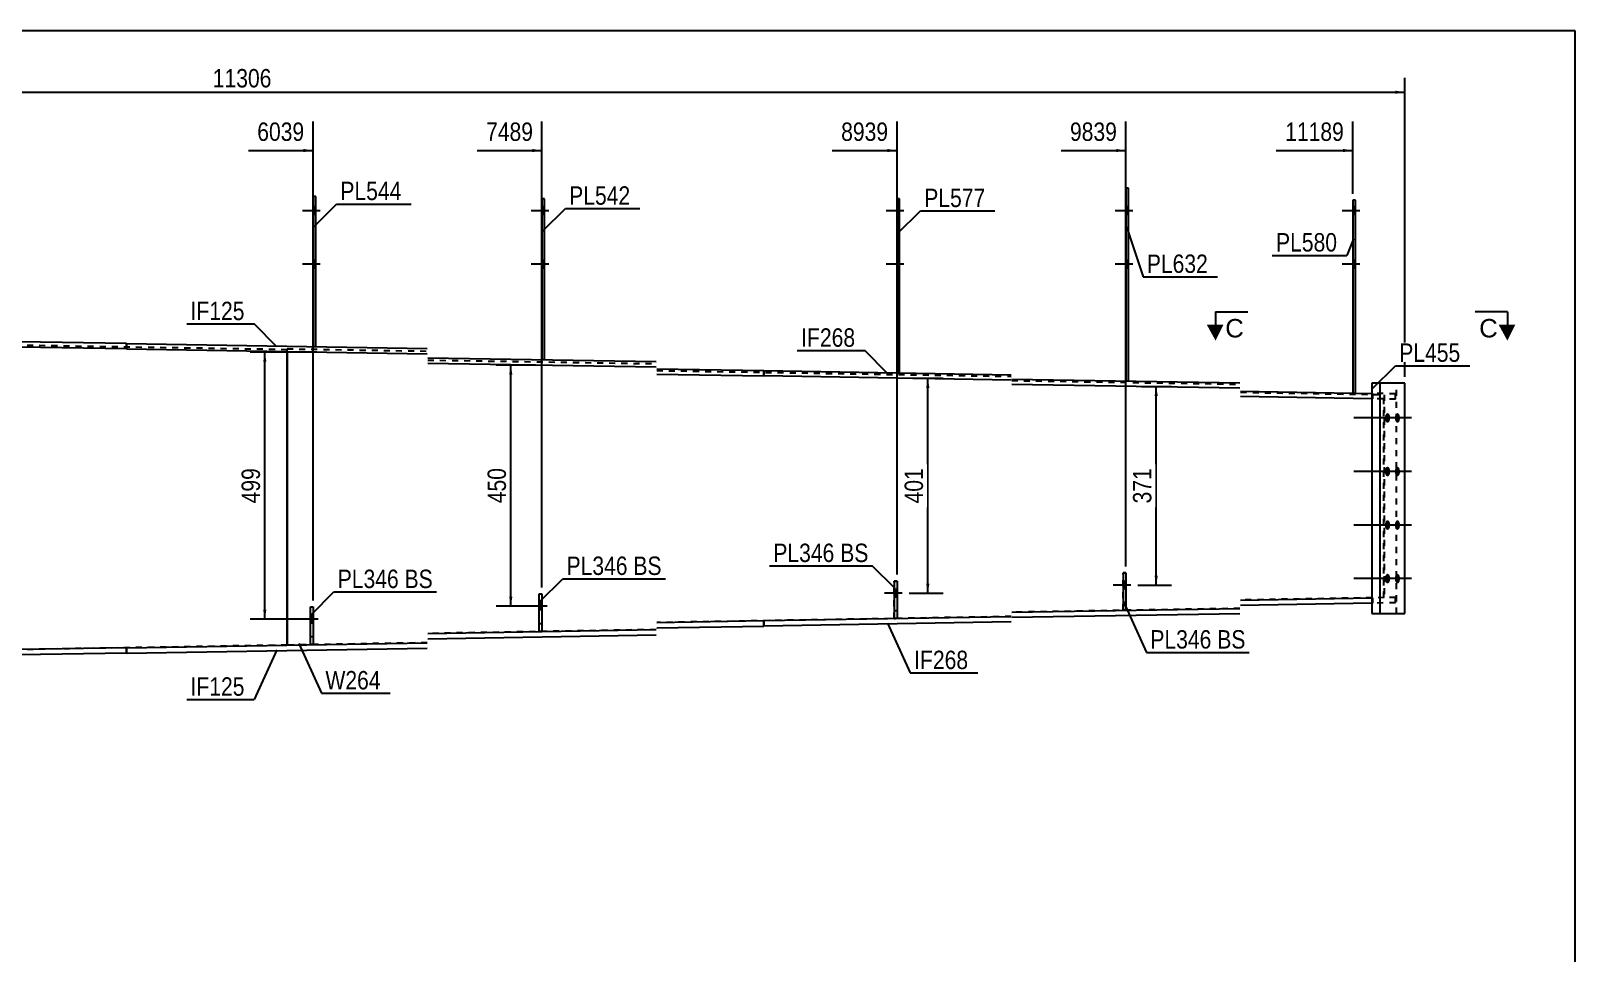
# Model space of a CAD drawing. Header units: millimetres. Extents: x -276 to 137, y -180 to 107.
# Drawn here: x -103.2 to 137, y -36 to 107.5 of the extents above; entities that cross this region are included whole.
import ezdxf

# ---------------------------------------------------------------- set-up
doc = ezdxf.new("R2010")
doc.units = ezdxf.units.MM
doc.linetypes.add('DXK_LINE_DOT1', pattern=[1.8814, 0.9407, -0.9407])
doc.linetypes.add('DXK_LINE_DOT2', pattern=[3.9198, 1.9599, -1.9599])
doc.styles.add('Arial', font='ARIAL.TTF', dxfattribs={"height": 0.2})
doc.styles.add('Arial Narrow', font='ARIALN.TTF', dxfattribs={"height": 0.2})

# ---------------------------------------------------------------- blocks, each defined once
blk = doc.blocks.new('Unknown-622945119-1210')
at = {"color": 5, "linetype": 'Continuous'}
for p, q in [((137.01, 107.46), (-272.99, 107.46)), ((137.01, -179.54), (137.01, 107.46))]:
    blk.add_line(p, q, dxfattribs=at)
blk = doc.blocks.new('Part-622945119-2119 - 1968')
at = {"color": 2, "linetype": 'Continuous'}
for p, q in [((84.96, 18.9), (105.36, 19.24)), ((49.36, 17), (84.86, 17.6)), ((105.36, 18.41), (84.96, 18.07)), ((10.79, 15.69), (49.26, 16.33)), ((10.8, 14.85), (10.79, 15.69)), ((49.26, 15.5), (10.8, 14.85)), ((84.86, 16.76), (49.36, 16.17))]:
    blk.add_line(p, q, dxfattribs=at)
at = {"color": 7, "linetype": 'DXK_LINE_DOT1'}
for p, q in [((105.52, 18.41), (105.52, 19.25)), ((109.05, 19.31), (107.32, 19.28)), ((109.05, 18.47), (109.05, 19.31)), ((109.05, 18.47), (105.36, 18.41))]:
    blk.add_line(p, q, dxfattribs=at)
blk = doc.blocks.new('Part-622945119-2033 - 1968')
at = {"color": 2, "linetype": 'Continuous'}
for p, q in [((110.52, 52.65), (105.36, 52.65)), ((105.36, 52.65), (105.36, 16.81)), ((106.67, 16.81), (106.67, 52.65)), ((110.52, 16.81), (110.52, 52.65)), ((105.36, 16.81), (110.52, 16.81))]:
    blk.add_line(p, q, dxfattribs=at)
at = {"color": 7, "linetype": 'DXK_LINE_DOT1'}
blk.add_line((109.21, 16.81), (109.21, 52.65), dxfattribs=at)
blk = doc.blocks.new('Part-622945119-2070 - 1968')
at = {"color": 7, "linetype": 'DXK_LINE_DOT1'}
for p, q in [((-63.38, 57.57), (-63.38, 57.99)), ((-63.38, 57.99), (-41.58, 57.63)), ((-41.48, 56.24), (-5.98, 55.67)), ((-5.88, 54.6), (49.26, 53.7)), ((49.36, 53.05), (84.86, 52.48)), ((84.96, 51.22), (107.32, 50.85)), ((107.25, 19.28), (107.25, 50.85)), ((107.32, 50.85), (107.32, 19.28)), ((107.32, 19.28), (84.96, 18.9)), ((84.86, 17.6), (49.36, 17)), ((49.26, 16.33), (-5.88, 15.4)), ((-41.58, 12.26), (-63.38, 11.89)), ((-5.98, 14.3), (-41.48, 13.7))]:
    blk.add_line(p, q, dxfattribs=at)
at = {"color": 2, "linetype": 'Continuous'}
blk.add_line((-63.38, 57.57), (-63.38, 11.89), dxfattribs=at)
blk = doc.blocks.new('Part-622945119-2092 - 1968')
at = {"color": 2, "linetype": 'Continuous'}
for p, q in [((-105.15, 10.22), (-140.65, 9.63)), ((-88.38, 11.47), (-105.05, 11.19)), ((-88.37, 10.64), (-105.05, 10.36)), ((-88.37, 10.64), (-88.38, 11.47)), ((-140.75, 8.19), (-176.25, 7.59)), ((-140.75, 7.35), (-176.25, 6.76)), ((-105.15, 9.39), (-140.65, 8.79)), ((-176.35, 6.15), (-211.85, 5.55)), ((-176.35, 5.32), (-211.85, 4.72)), ((-211.95, 4.11), (-249.58, 3.48)), ((-249.58, 3.48), (-249.57, 2.65)), ((-211.95, 3.28), (-249.57, 2.65))]:
    blk.add_line(p, q, dxfattribs=at)
blk = doc.blocks.new('Part-622945119-2114 - 1968')
at = {"color": 2, "linetype": 'Continuous'}
for p, q in [((-5.88, 15.4), (10.79, 15.69)), ((-5.88, 14.57), (10.8, 14.85)), ((10.79, 15.69), (10.8, 14.85)), ((-88.38, 11.47), (-41.58, 12.26)), ((-41.48, 13.7), (-5.98, 14.3)), ((-41.48, 12.87), (-5.98, 13.46)), ((-88.38, 11.47), (-88.37, 10.64)), ((-88.37, 10.64), (-41.58, 11.43))]:
    blk.add_line(p, q, dxfattribs=at)
blk = doc.blocks.new('Bolt-622945119-11147 - 1968')
at = {"color": 3, "linetype": 'DXK_LINE_DOT2'}
for p, q in [((32.3, 19.95), (29.55, 19.95)), ((31.51, 20.53), (31.09, 20.53)), ((31.51, 19.36), (31.09, 19.36))]:
    blk.add_line(p, q, dxfattribs=at)
blk = doc.blocks.new('Part-622945119-2260 - 1968')
at = {"color": 2, "linetype": 'Continuous'}
for p, q in [((102.83, 81.11), (102.41, 81.11)), ((102.41, 81.11), (102.41, 51.11)), ((102.83, 51.11), (102.83, 81.11)), ((102.41, 51.11), (102.83, 51.11))]:
    blk.add_line(p, q, dxfattribs=at)
blk = doc.blocks.new('Bolt-622945119-11150 - 1968')
at = {"linetype": 'Continuous'}
blk.add_hatch(color=3, dxfattribs=at).paths.add_polyline_path([(31.51, 19.36), (31.51, 20.53), (31.09, 20.53), (31.09, 19.36)])
at = {"color": 3, "linetype": 'Continuous'}
for p, q in [((32.3, 19.95), (29.55, 19.95)), ((31.51, 20.53), (31.09, 20.53)), ((31.51, 19.36), (31.09, 19.36))]:
    blk.add_line(p, q, dxfattribs=at)
blk = doc.blocks.new('Part-622945119-11086 - 1968')
at = {"color": 2, "linetype": 'Continuous'}
for p, q in [((-249.57, 66.81), (-249.58, 65.98)), ((-211.95, 65.35), (-249.58, 65.98)), ((-211.95, 66.18), (-249.57, 66.81)), ((-176.35, 64.14), (-211.85, 64.74)), ((-176.35, 63.31), (-211.85, 63.91)), ((-140.75, 62.11), (-176.25, 62.7)), ((-140.75, 61.27), (-176.25, 61.87)), ((-105.15, 60.07), (-140.65, 60.67)), ((-105.15, 59.24), (-140.65, 59.83)), ((-88.37, 58.82), (-105.05, 59.1)), ((-88.38, 57.99), (-105.05, 58.27)), ((-88.38, 57.99), (-88.37, 58.82))]:
    blk.add_line(p, q, dxfattribs=at)
blk = doc.blocks.new('Part-622945119-2275 - 1968')
at = {"color": 2, "linetype": 'Continuous'}
for p, q in [((31.92, 81.35), (31.51, 81.35)), ((31.51, 81.35), (31.51, 54.27)), ((31.92, 54.27), (31.92, 81.35)), ((31.51, 54.27), (31.92, 54.27))]:
    blk.add_line(p, q, dxfattribs=at)
blk = doc.blocks.new('Part-622945119-11095 - 1968')
at = {"color": 7, "linetype": 'DXK_LINE_DOT1'}
for p, q in [((31.09, 16.03), (31.09, 21.86)), ((31.09, 21.86), (31.51, 21.86)), ((31.51, 21.86), (31.51, 16.03)), ((31.09, 17.28), (31.51, 17.28)), ((31.51, 16.03), (31.09, 16.03))]:
    blk.add_line(p, q, dxfattribs=at)
blk = doc.blocks.new('Part-622945119-2290 - 1968')
at = {"color": 2, "linetype": 'Continuous'}
for p, q in [((-23.31, 81.3), (-23.73, 81.3)), ((-23.73, 81.3), (-23.73, 56.3)), ((-23.31, 56.3), (-23.31, 81.3)), ((-23.73, 56.3), (-23.31, 56.3))]:
    blk.add_line(p, q, dxfattribs=at)
blk = doc.blocks.new('Part-622945119-2316 - 1968')
at = {"color": 7, "linetype": 'DXK_LINE_DOT1'}
for p, q in [((-211.95, 65.37), (-249.58, 65.98)), ((-249.58, 65.98), (-249.58, 3.48)), ((-176.35, 63.4), (-211.85, 63.98)), ((-140.75, 61.43), (-176.25, 62.01)), ((-105.15, 59.46), (-140.65, 60.04)), ((-63.38, 57.85), (-105.05, 58.53)), ((-105.15, 10.22), (-140.65, 9.63)), ((-63.38, 11.89), (-105.05, 11.19)), ((-140.75, 8.19), (-176.25, 7.59)), ((-176.35, 6.15), (-211.85, 5.55)), ((-211.95, 4.11), (-249.58, 3.48))]:
    blk.add_line(p, q, dxfattribs=at)
at = {"color": 2, "linetype": 'Continuous'}
blk.add_line((-63.38, 11.89), (-63.38, 57.57), dxfattribs=at)
blk = doc.blocks.new('Bolt-622945119-2317 - 1968')
at = {"linetype": 'Continuous'}
for points in [[(107.41, 47.23), (107.42, 47.39), (107.44, 47.53), (107.49, 47.67), (107.55, 47.79), (107.62, 47.88), (107.7, 47.94), (107.78, 47.98), (107.87, 47.98), (107.95, 47.94), (108.03, 47.88), (108.11, 47.79), (108.16, 47.67), (108.21, 47.53), (108.23, 47.39), (108.24, 47.23), (108.23, 47.07), (108.21, 46.92), (108.16, 46.79), (108.11, 46.67), (108.03, 46.58), (107.95, 46.52), (107.87, 46.48), (107.78, 46.48), (107.7, 46.52), (107.62, 46.58), (107.55, 46.67), (107.49, 46.79), (107.44, 46.92), (107.42, 47.07)], [(108.96, 47.23), (108.97, 47.39), (109, 47.53), (109.04, 47.67), (109.1, 47.79), (109.16, 47.88), (109.24, 47.94), (109.32, 47.98), (109.41, 47.98), (109.49, 47.94), (109.56, 47.88), (109.63, 47.79), (109.69, 47.67), (109.73, 47.53), (109.75, 47.39), (109.76, 47.23), (109.75, 47.07), (109.73, 46.92), (109.69, 46.79), (109.63, 46.67), (109.56, 46.58), (109.49, 46.52), (109.41, 46.48), (109.32, 46.48), (109.24, 46.52), (109.16, 46.58), (109.1, 46.67), (109.04, 46.79), (109, 46.92), (108.97, 47.07)], [(107.41, 38.9), (107.42, 39.05), (107.44, 39.2), (107.49, 39.34), (107.55, 39.45), (107.62, 39.55), (107.7, 39.61), (107.78, 39.64), (107.87, 39.64), (107.95, 39.61), (108.03, 39.55), (108.11, 39.45), (108.16, 39.34), (108.21, 39.2), (108.23, 39.05), (108.24, 38.9), (108.23, 38.74), (108.21, 38.59), (108.16, 38.46), (108.11, 38.34), (108.03, 38.25), (107.95, 38.18), (107.87, 38.15), (107.78, 38.15), (107.7, 38.18), (107.62, 38.25), (107.55, 38.34), (107.49, 38.46), (107.44, 38.59), (107.42, 38.74)], [(108.96, 38.9), (108.97, 39.05), (109, 39.2), (109.04, 39.34), (109.1, 39.45), (109.16, 39.55), (109.24, 39.61), (109.32, 39.64), (109.41, 39.64), (109.49, 39.61), (109.56, 39.55), (109.63, 39.45), (109.69, 39.34), (109.73, 39.2), (109.75, 39.05), (109.76, 38.9), (109.75, 38.74), (109.73, 38.59), (109.69, 38.46), (109.63, 38.34), (109.56, 38.25), (109.49, 38.18), (109.41, 38.15), (109.32, 38.15), (109.24, 38.18), (109.16, 38.25), (109.1, 38.34), (109.04, 38.46), (109, 38.59), (108.97, 38.74)], [(107.41, 30.56), (107.42, 30.72), (107.44, 30.87), (107.49, 31), (107.55, 31.12), (107.62, 31.21), (107.7, 31.28), (107.78, 31.31), (107.87, 31.31), (107.95, 31.28), (108.03, 31.21), (108.11, 31.12), (108.16, 31), (108.21, 30.87), (108.23, 30.72), (108.24, 30.56), (108.23, 30.41), (108.21, 30.26), (108.16, 30.12), (108.11, 30.01), (108.03, 29.91), (107.95, 29.85), (107.87, 29.82), (107.78, 29.82), (107.7, 29.85), (107.62, 29.91), (107.55, 30.01), (107.49, 30.12), (107.44, 30.26), (107.42, 30.41)], [(108.96, 30.56), (108.97, 30.72), (109, 30.87), (109.04, 31), (109.1, 31.12), (109.16, 31.21), (109.24, 31.28), (109.32, 31.31), (109.41, 31.31), (109.49, 31.28), (109.56, 31.21), (109.63, 31.12), (109.69, 31), (109.73, 30.87), (109.75, 30.72), (109.76, 30.56), (109.75, 30.41), (109.73, 30.26), (109.69, 30.12), (109.63, 30.01), (109.56, 29.91), (109.49, 29.85), (109.41, 29.82), (109.32, 29.82), (109.24, 29.85), (109.16, 29.91), (109.1, 30.01), (109.04, 30.12), (109, 30.26), (108.97, 30.41)], [(107.41, 22.23), (107.42, 22.39), (107.44, 22.53), (107.49, 22.67), (107.55, 22.79), (107.62, 22.88), (107.7, 22.94), (107.78, 22.98), (107.87, 22.98), (107.95, 22.94), (108.03, 22.88), (108.11, 22.79), (108.16, 22.67), (108.21, 22.53), (108.23, 22.39), (108.24, 22.23), (108.23, 22.07), (108.21, 21.92), (108.16, 21.79), (108.11, 21.67), (108.03, 21.58), (107.95, 21.52), (107.87, 21.48), (107.78, 21.48), (107.7, 21.52), (107.62, 21.58), (107.55, 21.67), (107.49, 21.79), (107.44, 21.92), (107.42, 22.07)], [(108.96, 22.23), (108.97, 22.39), (109, 22.53), (109.04, 22.67), (109.1, 22.79), (109.16, 22.88), (109.24, 22.94), (109.32, 22.98), (109.41, 22.98), (109.49, 22.94), (109.56, 22.88), (109.63, 22.79), (109.69, 22.67), (109.73, 22.53), (109.75, 22.39), (109.76, 22.23), (109.75, 22.07), (109.73, 21.92), (109.69, 21.79), (109.63, 21.67), (109.56, 21.58), (109.49, 21.52), (109.41, 21.48), (109.32, 21.48), (109.24, 21.52), (109.16, 21.58), (109.1, 21.67), (109.04, 21.79), (109, 21.92), (108.97, 22.07)]]:
    blk.add_hatch(color=3, dxfattribs=at).paths.add_polyline_path(points)
at = {"color": 3, "linetype": 'Continuous'}
for p, q in [((110.02, 47.23), (102.58, 47.23)), ((111.55, 47.23), (104.12, 47.23)), ((110.02, 38.9), (102.58, 38.9)), ((111.55, 38.9), (104.12, 38.9)), ((110.02, 30.56), (102.58, 30.56)), ((111.55, 30.56), (104.12, 30.56)), ((110.02, 22.23), (102.58, 22.23)), ((111.55, 22.23), (104.12, 22.23))]:
    blk.add_line(p, q, dxfattribs=at)
blk = doc.blocks.new('Bolt-622945119-2334 - 1968')
at = {"linetype": 'Continuous'}
for points in [[(102.83, 78.9), (102.83, 80.06), (102.41, 80.06), (102.41, 78.9)], [(102.83, 78.9), (102.83, 80.06), (102.41, 80.06), (102.41, 78.9)], [(102.83, 70.56), (102.83, 71.73), (102.41, 71.73), (102.41, 70.56)], [(102.83, 70.56), (102.83, 71.73), (102.41, 71.73), (102.41, 70.56)]]:
    blk.add_hatch(color=3, dxfattribs=at).paths.add_polyline_path(points)
at = {"color": 3, "linetype": 'Continuous'}
for p, q in [((103.5, 79.48), (100.75, 79.48)), ((103.5, 79.48), (100.75, 79.48)), ((102.83, 80.06), (102.41, 80.06)), ((102.83, 80.06), (102.41, 80.06)), ((102.83, 78.9), (102.41, 78.9)), ((102.83, 78.9), (102.41, 78.9)), ((103.5, 71.15), (100.75, 71.15)), ((103.5, 71.15), (100.75, 71.15)), ((102.83, 71.73), (102.41, 71.73)), ((102.83, 71.73), (102.41, 71.73)), ((102.83, 70.56), (102.41, 70.56)), ((102.83, 70.56), (102.41, 70.56))]:
    blk.add_line(p, q, dxfattribs=at)
blk = doc.blocks.new('Part-622945119-11125 - 1968')
at = {"color": 7, "linetype": 'DXK_LINE_DOT1'}
for p, q in [((-24.15, 14.02), (-24.15, 19.85)), ((-24.15, 19.85), (-23.73, 19.85)), ((-23.73, 19.85), (-23.73, 14.02)), ((-24.15, 15.27), (-23.73, 15.27)), ((-23.73, 14.02), (-24.15, 14.02))]:
    blk.add_line(p, q, dxfattribs=at)
blk = doc.blocks.new('Part-622945119-11087 - 1968')
at = {"color": 2, "linetype": 'Continuous'}
for p, q in [((-88.37, 58.82), (-88.38, 57.99)), ((-88.38, 57.99), (-41.58, 57.2)), ((-88.37, 58.82), (-41.58, 58.03)), ((-41.48, 56.59), (-5.98, 56)), ((-41.48, 55.76), (-5.98, 55.16)), ((-5.88, 54.89), (10.8, 54.61)), ((-5.88, 54.05), (10.79, 53.77)), ((10.8, 54.61), (10.79, 53.77))]:
    blk.add_line(p, q, dxfattribs=at)
blk = doc.blocks.new('Part-622945119-11088 - 1968')
at = {"color": 2, "linetype": 'Continuous'}
for p, q in [((10.79, 53.77), (10.8, 54.61)), ((49.26, 53.13), (10.79, 53.77)), ((10.8, 54.61), (49.26, 53.96)), ((49.36, 53.29), (84.86, 52.69)), ((84.86, 51.86), (49.36, 52.46)), ((84.96, 51.39), (105.36, 51.05)), ((105.36, 50.21), (84.96, 50.56))]:
    blk.add_line(p, q, dxfattribs=at)
at = {"color": 7, "linetype": 'DXK_LINE_DOT1'}
for p, q in [((109.05, 50.99), (105.36, 51.05)), ((105.52, 50.21), (105.52, 51.05)), ((109.05, 50.15), (109.05, 50.99)), ((109.05, 50.15), (105.36, 50.21))]:
    blk.add_line(p, q, dxfattribs=at)
blk = doc.blocks.new('Part-622945119-11098 - 1968')
at = {"color": 2, "linetype": 'Continuous'}
for p, q in [((31.09, 21.86), (31.09, 16.03)), ((31.51, 21.86), (31.09, 21.86)), ((31.51, 21.86), (31.51, 16.03)), ((31.09, 16.03), (31.29, 16.03))]:
    blk.add_line(p, q, dxfattribs=at)
at = {"color": 7, "linetype": 'DXK_LINE_DOT1'}
blk.add_line((31.51, 16.03), (31.51, 16.03), dxfattribs=at)
blk = doc.blocks.new('Bolt-622945119-11177 - 1968')
at = {"color": 3, "linetype": 'DXK_LINE_DOT2'}
for p, q in [((-22.94, 17.94), (-25.69, 17.94)), ((-23.73, 18.52), (-24.15, 18.52)), ((-23.73, 17.35), (-24.15, 17.35))]:
    blk.add_line(p, q, dxfattribs=at)
blk = doc.blocks.new('Bolt-622945119-11180 - 1968')
at = {"linetype": 'Continuous'}
blk.add_hatch(color=3, dxfattribs=at).paths.add_polyline_path([(-23.73, 17.35), (-23.73, 18.52), (-24.15, 18.52), (-24.15, 17.35)])
at = {"color": 3, "linetype": 'Continuous'}
for p, q in [((-22.94, 17.94), (-25.69, 17.94)), ((-23.73, 18.52), (-24.15, 18.52)), ((-23.73, 17.35), (-24.15, 17.35))]:
    blk.add_line(p, q, dxfattribs=at)
blk = doc.blocks.new('Part-622945119-11128 - 1968')
at = {"color": 2, "linetype": 'Continuous'}
for p, q in [((-24.15, 14.02), (-24.15, 19.85)), ((-24.15, 19.85), (-23.73, 19.85)), ((-23.73, 19.85), (-23.73, 14.02)), ((-23.73, 14.02), (-24.15, 14.02))]:
    blk.add_line(p, q, dxfattribs=at)
blk = doc.blocks.new('Part-622945119-11131 - 1968')
at = {"color": 2, "linetype": 'Continuous'}
for p, q in [((-58.91, 81.67), (-59.33, 81.67)), ((-59.33, 81.67), (-59.33, 58.34)), ((-58.91, 58.34), (-58.91, 81.67)), ((-59.33, 58.34), (-58.91, 58.34))]:
    blk.add_line(p, q, dxfattribs=at)
blk = doc.blocks.new('Part-622945119-11132 - 1968')
at = {"color": 7, "linetype": 'DXK_LINE_DOT1'}
for p, q in [((-59.75, 11.98), (-59.75, 17.82)), ((-59.75, 17.82), (-59.33, 17.82)), ((-59.33, 17.82), (-59.33, 11.98)), ((-59.75, 13.23), (-59.33, 13.23)), ((-59.33, 11.98), (-59.75, 11.98))]:
    blk.add_line(p, q, dxfattribs=at)
blk = doc.blocks.new('Part-622945119-11135 - 1968')
at = {"color": 2, "linetype": 'Continuous'}
for p, q in [((-59.75, 11.98), (-59.75, 17.82)), ((-59.75, 17.82), (-59.33, 17.82)), ((-59.33, 17.82), (-59.33, 11.98)), ((-59.33, 11.98), (-59.75, 11.98))]:
    blk.add_line(p, q, dxfattribs=at)
blk = doc.blocks.new('Bolt-622945119-11140 - 1968')
at = {"linetype": 'Continuous'}
for points in [[(-23.31, 78.9), (-23.31, 80.06), (-23.73, 80.06), (-23.73, 78.9)], [(-23.31, 78.9), (-23.31, 80.06), (-23.73, 80.06), (-23.73, 78.9)], [(-23.31, 70.56), (-23.31, 71.73), (-23.73, 71.73), (-23.73, 70.56)], [(-23.31, 70.56), (-23.31, 71.73), (-23.73, 71.73), (-23.73, 70.56)]]:
    blk.add_hatch(color=3, dxfattribs=at).paths.add_polyline_path(points)
at = {"color": 3, "linetype": 'Continuous'}
for p, q in [((-22.65, 79.48), (-25.4, 79.48)), ((-22.65, 79.48), (-25.4, 79.48)), ((-23.31, 80.06), (-23.73, 80.06)), ((-23.31, 80.06), (-23.73, 80.06)), ((-23.31, 78.9), (-23.73, 78.9)), ((-23.31, 78.9), (-23.73, 78.9)), ((-22.65, 71.15), (-25.4, 71.15)), ((-22.65, 71.15), (-25.4, 71.15)), ((-23.31, 71.73), (-23.73, 71.73)), ((-23.31, 71.73), (-23.73, 71.73)), ((-23.31, 70.56), (-23.73, 70.56)), ((-23.31, 70.56), (-23.73, 70.56))]:
    blk.add_line(p, q, dxfattribs=at)
blk = doc.blocks.new('Bolt-622945119-11184 - 1968')
at = {"color": 3, "linetype": 'DXK_LINE_DOT2'}
for p, q in [((-58.54, 15.9), (-61.29, 15.9)), ((-59.33, 16.48), (-59.75, 16.48)), ((-59.33, 15.32), (-59.75, 15.32))]:
    blk.add_line(p, q, dxfattribs=at)
blk = doc.blocks.new('Bolt-622945119-11187 - 1968')
at = {"linetype": 'Continuous'}
blk.add_hatch(color=3, dxfattribs=at).paths.add_polyline_path([(-59.33, 15.32), (-59.33, 16.48), (-59.75, 16.48), (-59.75, 15.32)])
at = {"color": 3, "linetype": 'Continuous'}
for p, q in [((-58.54, 15.9), (-61.29, 15.9)), ((-59.33, 16.48), (-59.75, 16.48)), ((-59.33, 15.32), (-59.75, 15.32))]:
    blk.add_line(p, q, dxfattribs=at)
blk = doc.blocks.new('Bolt-622945119-14173 - 1968')
at = {"linetype": 'Continuous'}
for points in [[(31.92, 78.9), (31.92, 80.06), (31.51, 80.06), (31.51, 78.9)], [(31.92, 78.9), (31.92, 80.06), (31.51, 80.06), (31.51, 78.9)], [(31.92, 70.56), (31.92, 71.73), (31.51, 71.73), (31.51, 70.56)], [(31.92, 70.56), (31.92, 71.73), (31.51, 71.73), (31.51, 70.56)]]:
    blk.add_hatch(color=3, dxfattribs=at).paths.add_polyline_path(points)
at = {"color": 3, "linetype": 'Continuous'}
for p, q in [((32.59, 79.48), (29.84, 79.48)), ((32.59, 79.48), (29.84, 79.48)), ((31.92, 80.06), (31.51, 80.06)), ((31.92, 80.06), (31.51, 80.06)), ((31.92, 78.9), (31.51, 78.9)), ((31.92, 78.9), (31.51, 78.9)), ((32.59, 71.15), (29.84, 71.15)), ((32.59, 71.15), (29.84, 71.15)), ((31.92, 71.73), (31.51, 71.73)), ((31.92, 71.73), (31.51, 71.73)), ((31.92, 70.56), (31.51, 70.56)), ((31.92, 70.56), (31.51, 70.56))]:
    blk.add_line(p, q, dxfattribs=at)
blk = doc.blocks.new('Bolt-622945119-14174 - 1968')
at = {"linetype": 'Continuous'}
for points in [[(-58.91, 78.9), (-58.91, 80.06), (-59.33, 80.06), (-59.33, 78.9)], [(-58.91, 78.9), (-58.91, 80.06), (-59.33, 80.06), (-59.33, 78.9)], [(-58.91, 70.56), (-58.91, 71.73), (-59.33, 71.73), (-59.33, 70.56)], [(-58.91, 70.56), (-58.91, 71.73), (-59.33, 71.73), (-59.33, 70.56)]]:
    blk.add_hatch(color=3, dxfattribs=at).paths.add_polyline_path(points)
at = {"color": 3, "linetype": 'Continuous'}
for p, q in [((-58.25, 79.48), (-61, 79.48)), ((-58.25, 79.48), (-61, 79.48)), ((-58.91, 80.06), (-59.33, 80.06)), ((-58.91, 80.06), (-59.33, 80.06)), ((-58.91, 78.9), (-59.33, 78.9)), ((-58.91, 78.9), (-59.33, 78.9)), ((-58.25, 71.15), (-61, 71.15)), ((-58.25, 71.15), (-61, 71.15)), ((-58.91, 71.73), (-59.33, 71.73)), ((-58.91, 71.73), (-59.33, 71.73)), ((-58.91, 70.56), (-59.33, 70.56)), ((-58.91, 70.56), (-59.33, 70.56))]:
    blk.add_line(p, q, dxfattribs=at)
blk = doc.blocks.new('Part-622945119-18201 - 1968')
at = {"color": 2, "linetype": 'Continuous'}
for p, q in [((67.52, 83), (67.11, 83)), ((67.11, 83), (67.11, 53)), ((67.52, 53), (67.52, 83)), ((67.11, 53), (67.52, 53))]:
    blk.add_line(p, q, dxfattribs=at)
blk = doc.blocks.new('Part-622945119-18202 - 1968')
at = {"color": 7, "linetype": 'DXK_LINE_DOT1'}
for p, q in [((66.69, 17.3), (66.69, 23.13)), ((66.69, 23.13), (67.11, 23.13)), ((67.11, 23.13), (67.11, 17.3)), ((66.69, 18.55), (67.11, 18.55)), ((67.11, 17.3), (66.69, 17.3))]:
    blk.add_line(p, q, dxfattribs=at)
blk = doc.blocks.new('Part-622945119-18205 - 1968')
at = {"color": 2, "linetype": 'Continuous'}
for p, q in [((66.69, 23.13), (66.69, 17.3)), ((67.11, 23.13), (66.69, 23.13)), ((67.11, 23.13), (67.11, 17.3)), ((66.69, 17.3), (66.89, 17.3))]:
    blk.add_line(p, q, dxfattribs=at)
at = {"color": 7, "linetype": 'DXK_LINE_DOT1'}
blk.add_line((67.11, 17.3), (67.11, 17.3), dxfattribs=at)
blk = doc.blocks.new('Bolt-622945119-18208 - 1968')
at = {"linetype": 'Continuous'}
for points in [[(67.52, 78.9), (67.52, 80.06), (67.11, 80.06), (67.11, 78.9)], [(67.52, 78.9), (67.52, 80.06), (67.11, 80.06), (67.11, 78.9)], [(67.52, 70.56), (67.52, 71.73), (67.11, 71.73), (67.11, 70.56)], [(67.52, 70.56), (67.52, 71.73), (67.11, 71.73), (67.11, 70.56)]]:
    blk.add_hatch(color=3, dxfattribs=at).paths.add_polyline_path(points)
at = {"color": 3, "linetype": 'Continuous'}
for p, q in [((68.19, 79.48), (65.44, 79.48)), ((68.19, 79.48), (65.44, 79.48)), ((67.52, 80.06), (67.11, 80.06)), ((67.52, 80.06), (67.11, 80.06)), ((67.52, 78.9), (67.11, 78.9)), ((67.52, 78.9), (67.11, 78.9)), ((68.19, 71.15), (65.44, 71.15)), ((68.19, 71.15), (65.44, 71.15)), ((67.52, 71.73), (67.11, 71.73)), ((67.52, 71.73), (67.11, 71.73)), ((67.52, 70.56), (67.11, 70.56)), ((67.52, 70.56), (67.11, 70.56))]:
    blk.add_line(p, q, dxfattribs=at)
blk = doc.blocks.new('Bolt-622945119-18209 - 1968')
at = {"color": 3, "linetype": 'DXK_LINE_DOT2'}
for p, q in [((67.11, 21.8), (66.69, 21.8)), ((67.9, 21.21), (65.15, 21.21)), ((67.11, 20.63), (66.69, 20.63))]:
    blk.add_line(p, q, dxfattribs=at)
blk = doc.blocks.new('Bolt-622945119-18212 - 1968')
at = {"linetype": 'Continuous'}
blk.add_hatch(color=3, dxfattribs=at).paths.add_polyline_path([(67.11, 20.63), (67.11, 21.8), (66.69, 21.8), (66.69, 20.63)])
at = {"color": 3, "linetype": 'Continuous'}
for p, q in [((67.11, 21.8), (66.69, 21.8)), ((67.9, 21.21), (65.15, 21.21)), ((67.11, 20.63), (66.69, 20.63))]:
    blk.add_line(p, q, dxfattribs=at)
blk = doc.blocks.new('StraightDimension-622945119-18168 - 1968')
at = {"linetype": 'Continuous'}
for points in [[(-28.83, 53.96), (-28.58, 55.46), (-28.33, 53.96)], [(-28.33, 19.44), (-28.58, 17.94), (-28.83, 19.44)]]:
    blk.add_hatch(color=7, dxfattribs=at).paths.add_polyline_path(points)
at = {"color": 7, "linetype": 'Continuous'}
for p, q in [((-24.73, 55.46), (-30.83, 55.46)), ((-28.58, 17.94), (-28.58, 55.46)), ((-23.83, 17.94), (-30.83, 17.94))]:
    blk.add_line(p, q, dxfattribs=at)
at = {"color": 0}
blk.add_wipeout([(-28.73, 40.04), (-32.93, 40.04), (-32.93, 33.36), (-28.73, 33.36)], dxfattribs=at)
at = {"color": 3, "style": 'Arial Narrow'}
blk.add_text('450', height=2.863, rotation=90.0002, dxfattribs=at).set_placement((-29.33, 33.96))
blk = doc.blocks.new('StraightDimension-622945119-16181 - 1968')
at = {"linetype": 'Continuous'}
blk.add_hatch(color=7, dxfattribs=at).paths.add_polyline_path([(109.02, 98.16), (110.52, 97.91), (109.02, 97.66)])
at = {"color": 7, "linetype": 'Continuous'}
for p, q in [((110.52, 53.65), (110.52, 100.16)), ((-251.25, 97.91), (110.52, 97.91))]:
    blk.add_line(p, q, dxfattribs=at)
at = {"color": 0}
blk.add_wipeout([(-65.2, 98.06), (-65.2, 102.26), (-75.54, 102.26), (-75.54, 98.06)], dxfattribs=at)
at = {"color": 3, "style": 'Arial Narrow'}
blk.add_text('11306', height=2.863, dxfattribs=at).set_placement((-74.94, 98.66))
blk = doc.blocks.new('StraightDimension-622945119-18835 - 1968')
at = {"linetype": 'Continuous'}
for points in [[(71.58, 50.64), (71.83, 52.14), (72.08, 50.64)], [(72.08, 22.71), (71.83, 21.21), (71.58, 22.71)]]:
    blk.add_hatch(color=7, dxfattribs=at).paths.add_polyline_path(points)
at = {"color": 7, "linetype": 'Continuous'}
for p, q in [((69.52, 52.14), (74.23, 52.14)), ((71.83, 21.21), (71.83, 52.14)), ((69, 21.21), (74.23, 21.21))]:
    blk.add_line(p, q, dxfattribs=at)
at = {"color": 0}
blk.add_wipeout([(71.68, 40.02), (67.48, 40.02), (67.48, 33.33), (71.68, 33.33)], dxfattribs=at)
at = {"color": 3, "style": 'Arial Narrow'}
blk.add_text('371', height=2.863, rotation=90.0002, dxfattribs=at).set_placement((71.08, 33.93))
blk = doc.blocks.new('StraightDimension-622945119-18158 - 1968')
at = {"linetype": 'Continuous'}
for points in [[(-67.1, 55.97), (-66.85, 57.47), (-66.6, 55.97)], [(-66.6, 17.4), (-66.85, 15.9), (-67.1, 17.4)]]:
    blk.add_hatch(color=7, dxfattribs=at).paths.add_polyline_path(points)
at = {"color": 7, "linetype": 'Continuous'}
for p, q in [((-58.73, 57.47), (-69.1, 57.47)), ((-66.85, 15.9), (-66.85, 57.47)), ((-59.43, 15.9), (-69.1, 15.9))]:
    blk.add_line(p, q, dxfattribs=at)
at = {"color": 0}
blk.add_wipeout([(-67, 40.03), (-71.2, 40.03), (-71.2, 33.34), (-67, 33.34)], dxfattribs=at)
at = {"color": 3, "style": 'Arial Narrow'}
blk.add_text('499', height=2.863, rotation=90.0002, dxfattribs=at).set_placement((-67.6, 33.94))
blk = doc.blocks.new('StraightDimension-622945119-18184 - 1968')
at = {"linetype": 'Continuous'}
for points in [[(36.05, 51.9), (36.3, 53.4), (36.55, 51.9)], [(36.55, 21.45), (36.3, 19.95), (36.05, 21.45)]]:
    blk.add_hatch(color=7, dxfattribs=at).paths.add_polyline_path(points)
at = {"color": 7, "linetype": 'Continuous'}
for p, q in [((33.96, 53.4), (38.7, 53.4)), ((36.3, 19.95), (36.3, 53.4)), ((33.4, 19.95), (38.7, 19.95))]:
    blk.add_line(p, q, dxfattribs=at)
at = {"color": 0}
blk.add_wipeout([(36.15, 40.02), (31.95, 40.02), (31.95, 33.33), (36.15, 33.33)], dxfattribs=at)
at = {"color": 3, "style": 'Arial Narrow'}
blk.add_text('401', height=2.863, rotation=90.0002, dxfattribs=at).set_placement((35.55, 33.93))
blk = doc.blocks.new('StraightDimension-622945119-19041 - 1968')
at = {"linetype": 'Continuous'}
blk.add_hatch(color=7, dxfattribs=at).paths.add_polyline_path([(100.91, 89.09), (102.41, 88.84), (100.91, 88.59)])
at = {"color": 7, "linetype": 'Continuous'}
for p, q in [((102.41, 82.11), (102.41, 93.34)), ((90.52, 88.84), (102.41, 88.84))]:
    blk.add_line(p, q, dxfattribs=at)
at = {"color": 0}
blk.add_wipeout([(101.64, 89.74), (101.64, 93.94), (91.3, 93.94), (91.3, 89.74)], dxfattribs=at)
at = {"color": 3, "style": 'Arial Narrow'}
blk.add_text('11189', height=2.863, dxfattribs=at).set_placement((91.9, 90.34))
blk = doc.blocks.new('StraightDimension-622945119-19042 - 1968')
at = {"linetype": 'Continuous'}
blk.add_hatch(color=7, dxfattribs=at).paths.add_polyline_path([(65.61, 89.09), (67.11, 88.84), (65.61, 88.59)])
at = {"color": 7, "linetype": 'Continuous'}
for p, q in [((67.11, 24.13), (67.11, 93.34)), ((57.04, 88.84), (67.11, 88.84))]:
    blk.add_line(p, q, dxfattribs=at)
at = {"color": 0}
blk.add_wipeout([(66.33, 89.74), (66.33, 93.94), (57.82, 93.94), (57.82, 89.74)], dxfattribs=at)
at = {"color": 3, "style": 'Arial Narrow'}
blk.add_text('9839', height=2.863, dxfattribs=at).set_placement((58.42, 90.34))
blk = doc.blocks.new('StraightDimension-622945119-19043 - 1968')
at = {"linetype": 'Continuous'}
blk.add_hatch(color=7, dxfattribs=at).paths.add_polyline_path([(30.01, 89.09), (31.51, 88.84), (30.01, 88.59)])
at = {"color": 7, "linetype": 'Continuous'}
for p, q in [((31.51, 22.86), (31.51, 93.34)), ((21.44, 88.84), (31.51, 88.84))]:
    blk.add_line(p, q, dxfattribs=at)
at = {"color": 0}
blk.add_wipeout([(30.73, 89.74), (30.73, 93.94), (22.22, 93.94), (22.22, 89.74)], dxfattribs=at)
at = {"color": 3, "style": 'Arial Narrow'}
blk.add_text('8939', height=2.863, dxfattribs=at).set_placement((22.82, 90.34))
blk = doc.blocks.new('StraightDimension-622945119-19044 - 1968')
at = {"linetype": 'Continuous'}
blk.add_hatch(color=7, dxfattribs=at).paths.add_polyline_path([(-25.23, 89.09), (-23.73, 88.84), (-25.23, 88.59)])
at = {"color": 7, "linetype": 'Continuous'}
for p, q in [((-23.73, 20.85), (-23.73, 93.34)), ((-33.79, 88.84), (-23.73, 88.84))]:
    blk.add_line(p, q, dxfattribs=at)
at = {"color": 0}
blk.add_wipeout([(-24.5, 89.74), (-24.5, 93.94), (-33.02, 93.94), (-33.02, 89.74)], dxfattribs=at)
at = {"color": 3, "style": 'Arial Narrow'}
blk.add_text('7489', height=2.863, dxfattribs=at).set_placement((-32.42, 90.34))
blk = doc.blocks.new('StraightDimension-622945119-19045 - 1968')
at = {"linetype": 'Continuous'}
blk.add_hatch(color=7, dxfattribs=at).paths.add_polyline_path([(-60.83, 89.09), (-59.33, 88.84), (-60.83, 88.59)])
at = {"color": 7, "linetype": 'Continuous'}
for p, q in [((-59.33, 18.82), (-59.33, 93.34)), ((-69.39, 88.84), (-59.33, 88.84))]:
    blk.add_line(p, q, dxfattribs=at)
at = {"color": 0}
blk.add_wipeout([(-60.1, 89.74), (-60.1, 93.94), (-68.62, 93.94), (-68.62, 89.74)], dxfattribs=at)
at = {"color": 3, "style": 'Arial Narrow'}
blk.add_text('6039', height=2.863, dxfattribs=at).set_placement((-68.02, 90.34))
blk = doc.blocks.new('Mark-622945119-17663 - 1968')
at = {"color": 0}
blk.add_wipeout([(-45.58, 81.12), (-45.58, 84.12), (-55.09, 84.12), (-55.09, 81.12)], dxfattribs=at)
blk.add_wipeout([(-45.58, 81.12), (-45.58, 84.12), (-55.09, 84.12), (-55.09, 81.12)], dxfattribs=at)
at = {"color": 7, "linetype": 'Continuous'}
for p, q in [((-59.22, 76.98), (-55.69, 80.52)), ((-55.69, 80.52), (-44.08, 80.52))]:
    blk.add_line(p, q, dxfattribs=at)
at = {"color": 3, "style": 'Arial Narrow'}
blk.add_text('PL544', height=2.863, dxfattribs=at).set_placement((-55.09, 81.12))
blk = doc.blocks.new('SectionMark-622945119-2618 - 1968')
at = {"color": 7, "linetype": 'Continuous'}
for p, q in [((81.07, 63.76), (81.07, 61.76)), ((126.47, 63.76), (126.47, 61.76))]:
    blk.add_line(p, q, dxfattribs=at)
at = {"color": 0, "linetype": 'Continuous'}
for points in [[(85.45, 59.76), (85.45, 62.76), (82.57, 62.76), (82.57, 59.76)], [(124.97, 59.76), (124.97, 62.76), (122.08, 62.76), (122.08, 59.76)]]:
    blk.add_wipeout(points, dxfattribs=at)
at = {"linetype": 'Continuous'}
for points in [[(82.32, 61.76), (81.07, 59.26), (79.69, 61.76)], [(127.72, 61.76), (126.47, 59.26), (125.1, 61.76)]]:
    blk.add_hatch(color=7, dxfattribs=at).paths.add_polyline_path(points)
at = {"color": 7, "linetype": 'Continuous'}
for p, q in [((81.07, 63.76), (86.07, 63.76)), ((126.47, 63.76), (121.47, 63.76))]:
    blk.add_line(p, q, dxfattribs=at)
at = {"color": 136, "linetype": 'Continuous', "style": 'Arial'}
for p in [(82.57, 59.76), (122.08, 59.76)]:
    blk.add_text('C', height=2.87, dxfattribs=at).set_placement(p)
blk = doc.blocks.new('Mark-622945119-17618 - 1968')
at = {"color": 0}
blk.add_wipeout([(42.58, 8.15), (42.58, 11.15), (34.18, 11.15), (34.18, 8.15)], dxfattribs=at)
blk.add_wipeout([(42.58, 8.15), (42.58, 11.15), (34.18, 11.15), (34.18, 8.15)], dxfattribs=at)
at = {"color": 7, "linetype": 'Continuous'}
for p, q in [((30.04, 15.28), (33.58, 7.55)), ((33.58, 7.55), (44.08, 7.55))]:
    blk.add_line(p, q, dxfattribs=at)
at = {"color": 3, "style": 'Arial Narrow'}
blk.add_text('IF268', height=2.863, dxfattribs=at).set_placement((34.18, 8.15))
blk = doc.blocks.new('MarkSet-622945119-17579 - 1968')
at = {"color": 0}
blk.add_wipeout([(-46, 20.76), (-46, 23.76), (-55.5, 23.76), (-55.5, 20.76)], dxfattribs=at)
blk.add_wipeout([(-46, 20.76), (-46, 23.76), (-55.5, 23.76), (-55.5, 20.76)], dxfattribs=at)
at = {"color": 7, "linetype": 'Continuous'}
blk.add_line((-59.64, 16.62), (-56.1, 20.16), dxfattribs=at)
at = {"color": 0}
blk.add_wipeout([(-40.72, 20.76), (-40.72, 23.76), (-45.1, 23.76), (-45.1, 20.76)], dxfattribs=at)
blk.add_wipeout([(-40.72, 20.76), (-40.72, 23.76), (-45.1, 23.76), (-45.1, 20.76)], dxfattribs=at)
at = {"color": 7, "linetype": 'Continuous'}
blk.add_line((-56.1, 20.16), (-40.12, 20.16), dxfattribs=at)
at = {"color": 3, "style": 'Arial Narrow'}
for s, p in [('PL346', (-55.5, 20.76)), ('BS', (-45.1, 20.76))]:
    blk.add_text(s, height=2.863, dxfattribs=at).set_placement(p)
blk = doc.blocks.new('MarkSet-622945119-17590 - 1968')
at = {"color": 0}
blk.add_wipeout([(-10.4, 22.8), (-10.4, 25.8), (-19.9, 25.8), (-19.9, 22.8)], dxfattribs=at)
blk.add_wipeout([(-10.4, 22.8), (-10.4, 25.8), (-19.9, 25.8), (-19.9, 22.8)], dxfattribs=at)
at = {"color": 7, "linetype": 'Continuous'}
blk.add_line((-24.04, 18.66), (-20.5, 22.2), dxfattribs=at)
at = {"color": 0}
blk.add_wipeout([(-5.12, 22.8), (-5.12, 25.8), (-9.5, 25.8), (-9.5, 22.8)], dxfattribs=at)
blk.add_wipeout([(-5.12, 22.8), (-5.12, 25.8), (-9.5, 25.8), (-9.5, 22.8)], dxfattribs=at)
at = {"color": 7, "linetype": 'Continuous'}
blk.add_line((-20.5, 22.2), (-4.52, 22.2), dxfattribs=at)
at = {"color": 3, "style": 'Arial Narrow'}
for s, p in [('PL346', (-19.9, 22.8)), ('BS', (-9.5, 22.8))]:
    blk.add_text(s, height=2.863, dxfattribs=at).set_placement(p)
blk = doc.blocks.new('MarkSet-622945119-17601 - 1968')
at = {"color": 0}
blk.add_wipeout([(21.78, 24.81), (21.78, 27.81), (12.27, 27.81), (12.27, 24.81)], dxfattribs=at)
blk.add_wipeout([(21.78, 24.81), (21.78, 27.81), (12.27, 27.81), (12.27, 24.81)], dxfattribs=at)
blk.add_wipeout([(27.06, 24.81), (27.06, 27.81), (22.68, 27.81), (22.68, 24.81)], dxfattribs=at)
blk.add_wipeout([(27.06, 24.81), (27.06, 27.81), (22.68, 27.81), (22.68, 24.81)], dxfattribs=at)
at = {"color": 7, "linetype": 'Continuous'}
for p in [(11.67, 24.21), (31.2, 20.67)]:
    blk.add_line(p, (27.66, 24.21), dxfattribs=at)
at = {"color": 3, "style": 'Arial Narrow'}
for s, p in [('PL346', (12.27, 24.81)), ('BS', (22.68, 24.81))]:
    blk.add_text(s, height=2.863, dxfattribs=at).set_placement(p)
blk = doc.blocks.new('Mark-622945119-17606 - 1968')
at = {"color": 0}
blk.add_wipeout([(119.15, 55.96), (119.15, 58.96), (109.65, 58.96), (109.65, 55.96)], dxfattribs=at)
blk.add_wipeout([(119.15, 55.96), (119.15, 58.96), (109.65, 58.96), (109.65, 55.96)], dxfattribs=at)
at = {"color": 7, "linetype": 'Continuous'}
for p, q in [((105.51, 51.82), (109.05, 55.36)), ((109.05, 55.36), (120.65, 55.36))]:
    blk.add_line(p, q, dxfattribs=at)
at = {"color": 3, "style": 'Arial Narrow'}
blk.add_text('PL455', height=2.863, dxfattribs=at).set_placement((109.65, 55.96))
blk = doc.blocks.new('Mark-622945119-17609 - 1968')
at = {"color": 0}
blk.add_wipeout([(-48.82, 4.99), (-48.82, 7.99), (-57.41, 7.99), (-57.41, 4.99)], dxfattribs=at)
blk.add_wipeout([(-48.82, 4.99), (-48.82, 7.99), (-57.41, 7.99), (-57.41, 4.99)], dxfattribs=at)
at = {"color": 7, "linetype": 'Continuous'}
for p, q in [((-61.54, 12.12), (-58.01, 4.39)), ((-58.01, 4.39), (-47.32, 4.39))]:
    blk.add_line(p, q, dxfattribs=at)
at = {"color": 3, "style": 'Arial Narrow'}
blk.add_text('W264', height=2.863, dxfattribs=at).set_placement((-57.41, 4.99))
blk = doc.blocks.new('Mark-622945119-17615 - 1968')
at = {"color": 7, "linetype": 'Continuous'}
blk.add_line((-64.96, 11.14), (-68.5, 3.41), dxfattribs=at)
at = {"color": 0}
blk.add_wipeout([(-70, 4.01), (-70, 7.01), (-78.4, 7.01), (-78.4, 4.01)], dxfattribs=at)
blk.add_wipeout([(-70, 4.01), (-70, 7.01), (-78.4, 7.01), (-78.4, 4.01)], dxfattribs=at)
at = {"color": 7, "linetype": 'Continuous'}
blk.add_line((-79, 3.41), (-68.5, 3.41), dxfattribs=at)
at = {"color": 3, "style": 'Arial Narrow'}
blk.add_text('IF125', height=2.863, dxfattribs=at).set_placement((-78.4, 4.01))
blk = doc.blocks.new('Mark-622945119-17642 - 1968')
at = {"color": 7, "linetype": 'Continuous'}
blk.add_line((102.52, 75.08), (101.48, 72.53), dxfattribs=at)
at = {"color": 0}
blk.add_wipeout([(99.98, 73.13), (99.98, 76.13), (90.48, 76.13), (90.48, 73.13)], dxfattribs=at)
blk.add_wipeout([(99.98, 73.13), (99.98, 76.13), (90.48, 76.13), (90.48, 73.13)], dxfattribs=at)
at = {"color": 7, "linetype": 'Continuous'}
blk.add_line((89.88, 72.53), (101.48, 72.53), dxfattribs=at)
at = {"color": 3, "style": 'Arial Narrow'}
blk.add_text('PL580', height=2.863, dxfattribs=at).set_placement((90.48, 73.13))
blk = doc.blocks.new('Mark-622945119-17645 - 1968')
at = {"color": 0}
blk.add_wipeout([(45.25, 80.04), (45.25, 83.04), (35.75, 83.04), (35.75, 80.04)], dxfattribs=at)
blk.add_wipeout([(45.25, 80.04), (45.25, 83.04), (35.75, 83.04), (35.75, 80.04)], dxfattribs=at)
at = {"color": 7, "linetype": 'Continuous'}
for p, q in [((31.61, 75.91), (35.15, 79.44)), ((35.15, 79.44), (46.75, 79.44))]:
    blk.add_line(p, q, dxfattribs=at)
at = {"color": 3, "style": 'Arial Narrow'}
blk.add_text('PL577', height=2.863, dxfattribs=at).set_placement((35.75, 80.04))
blk = doc.blocks.new('Mark-622945119-17648 - 1968')
at = {"color": 0}
blk.add_wipeout([(-9.98, 80.41), (-9.98, 83.41), (-19.49, 83.41), (-19.49, 80.41)], dxfattribs=at)
blk.add_wipeout([(-9.98, 80.41), (-9.98, 83.41), (-19.49, 83.41), (-19.49, 80.41)], dxfattribs=at)
at = {"color": 7, "linetype": 'Continuous'}
for p, q in [((-23.62, 76.28), (-20.09, 79.81)), ((-20.09, 79.81), (-8.48, 79.81))]:
    blk.add_line(p, q, dxfattribs=at)
at = {"color": 3, "style": 'Arial Narrow'}
blk.add_text('PL542', height=2.863, dxfattribs=at).set_placement((-19.49, 80.41))
blk = doc.blocks.new('Mark-622945119-17657 - 1968')
at = {"color": 7, "linetype": 'Continuous'}
blk.add_line((-64.96, 58.32), (-68.5, 61.85), dxfattribs=at)
at = {"color": 0}
blk.add_wipeout([(-70, 62.45), (-70, 65.45), (-78.4, 65.45), (-78.4, 62.45)], dxfattribs=at)
blk.add_wipeout([(-70, 62.45), (-70, 65.45), (-78.4, 65.45), (-78.4, 62.45)], dxfattribs=at)
at = {"color": 7, "linetype": 'Continuous'}
blk.add_line((-79, 61.85), (-68.5, 61.85), dxfattribs=at)
at = {"color": 3, "style": 'Arial Narrow'}
blk.add_text('IF125', height=2.863, dxfattribs=at).set_placement((-78.4, 62.45))
blk = doc.blocks.new('Mark-622945119-17660 - 1968')
at = {"color": 7, "linetype": 'Continuous'}
blk.add_line((30.04, 54.17), (26.51, 57.71), dxfattribs=at)
at = {"color": 0}
blk.add_wipeout([(25.01, 58.31), (25.01, 61.31), (16.6, 61.31), (16.6, 58.31)], dxfattribs=at)
blk.add_wipeout([(25.01, 58.31), (25.01, 61.31), (16.6, 61.31), (16.6, 58.31)], dxfattribs=at)
at = {"color": 7, "linetype": 'Continuous'}
blk.add_line((16, 57.71), (26.51, 57.71), dxfattribs=at)
at = {"color": 3, "style": 'Arial Narrow'}
blk.add_text('IF268', height=2.863, dxfattribs=at).set_placement((16.6, 58.31))
blk = doc.blocks.new('MarkSet-622945119-18270 - 1968')
at = {"color": 0}
blk.add_wipeout([(80.44, 11.35), (80.44, 14.35), (70.93, 14.35), (70.93, 11.35)], dxfattribs=at)
blk.add_wipeout([(80.44, 11.35), (80.44, 14.35), (70.93, 14.35), (70.93, 11.35)], dxfattribs=at)
at = {"color": 7, "linetype": 'Continuous'}
blk.add_line((66.8, 18.49), (70.33, 10.75), dxfattribs=at)
at = {"color": 0}
blk.add_wipeout([(85.72, 11.35), (85.72, 14.35), (81.34, 14.35), (81.34, 11.35)], dxfattribs=at)
blk.add_wipeout([(85.72, 11.35), (85.72, 14.35), (81.34, 14.35), (81.34, 11.35)], dxfattribs=at)
at = {"color": 7, "linetype": 'Continuous'}
blk.add_line((70.33, 10.75), (86.32, 10.75), dxfattribs=at)
at = {"color": 3, "style": 'Arial Narrow'}
for s, p in [('PL346', (70.93, 11.35)), ('BS', (81.34, 11.35))]:
    blk.add_text(s, height=2.863, dxfattribs=at).set_placement(p)
blk = doc.blocks.new('Mark-622945119-18275 - 1968')
at = {"color": 0}
blk.add_wipeout([(79.89, 69.8), (79.89, 72.8), (70.38, 72.8), (70.38, 69.8)], dxfattribs=at)
blk.add_wipeout([(79.89, 69.8), (79.89, 72.8), (70.38, 72.8), (70.38, 69.8)], dxfattribs=at)
at = {"color": 7, "linetype": 'Continuous'}
for p, q in [((67.21, 76.98), (69.78, 69.2)), ((69.78, 69.2), (81.39, 69.2))]:
    blk.add_line(p, q, dxfattribs=at)
at = {"color": 3, "style": 'Arial Narrow'}
blk.add_text('PL632', height=2.863, dxfattribs=at).set_placement((70.38, 69.8))

msp = doc.modelspace()

# ---------------------------------------------------------------- block references
for name in ['Unknown-622945119-1210', 'Part-622945119-18201 - 1968', 'Bolt-622945119-14174 - 1968', 'Part-622945119-11131 - 1968', 'Bolt-622945119-11140 - 1968', 'Part-622945119-2290 - 1968', 'Bolt-622945119-14173 - 1968', 'Part-622945119-2275 - 1968', 'Bolt-622945119-18208 - 1968', 'Bolt-622945119-2334 - 1968', 'Part-622945119-2260 - 1968', 'Part-622945119-11086 - 1968', 'Part-622945119-2316 - 1968', 'Part-622945119-11087 - 1968', 'Part-622945119-2070 - 1968', 'Part-622945119-11088 - 1968', 'Part-622945119-2033 - 1968', 'Bolt-622945119-2317 - 1968', 'Part-622945119-11095 - 1968', 'Part-622945119-11098 - 1968', 'Bolt-622945119-18209 - 1968', 'Bolt-622945119-18212 - 1968', 'Part-622945119-18202 - 1968', 'Part-622945119-18205 - 1968', 'Part-622945119-11125 - 1968', 'Part-622945119-11128 - 1968', 'Part-622945119-2119 - 1968', 'Bolt-622945119-11147 - 1968', 'Bolt-622945119-11150 - 1968', 'Part-622945119-11132 - 1968', 'Part-622945119-11135 - 1968', 'Bolt-622945119-11177 - 1968', 'Bolt-622945119-11180 - 1968', 'Part-622945119-2114 - 1968', 'Bolt-622945119-11184 - 1968', 'Bolt-622945119-11187 - 1968', 'Part-622945119-2092 - 1968']:
    msp.add_blockref(name, (0, 0))

# ---------------------------------------------------------------- next in the draw order: block references
for name in ['StraightDimension-622945119-18168 - 1968', 'StraightDimension-622945119-18835 - 1968', 'MarkSet-622945119-18270 - 1968', 'Mark-622945119-17618 - 1968', 'Mark-622945119-17609 - 1968', 'Mark-622945119-17615 - 1968']:
    msp.add_blockref(name, (0, 0))

# ---------------------------------------------------------------- next in the draw order: block references
msp.add_blockref('StraightDimension-622945119-16181 - 1968', (0, 0))

# ---------------------------------------------------------------- next in the draw order: block references
for name in ['StraightDimension-622945119-19044 - 1968', 'StraightDimension-622945119-19042 - 1968', 'StraightDimension-622945119-19041 - 1968', 'Mark-622945119-17642 - 1968', 'SectionMark-622945119-2618 - 1968', 'StraightDimension-622945119-18158 - 1968', 'StraightDimension-622945119-18184 - 1968']:
    msp.add_blockref(name, (0, 0))

# ---------------------------------------------------------------- next in the draw order: block references
for name in ['StraightDimension-622945119-19045 - 1968', 'StraightDimension-622945119-19043 - 1968', 'Mark-622945119-17648 - 1968', 'Mark-622945119-18275 - 1968', 'Mark-622945119-17606 - 1968', 'MarkSet-622945119-17590 - 1968']:
    msp.add_blockref(name, (0, 0))

# ---------------------------------------------------------------- next in the draw order: block references
for name in ['Mark-622945119-17663 - 1968', 'Mark-622945119-17645 - 1968', 'Mark-622945119-17657 - 1968', 'Mark-622945119-17660 - 1968', 'MarkSet-622945119-17601 - 1968', 'MarkSet-622945119-17579 - 1968']:
    msp.add_blockref(name, (0, 0))

doc.saveas('drawing.dxf')
